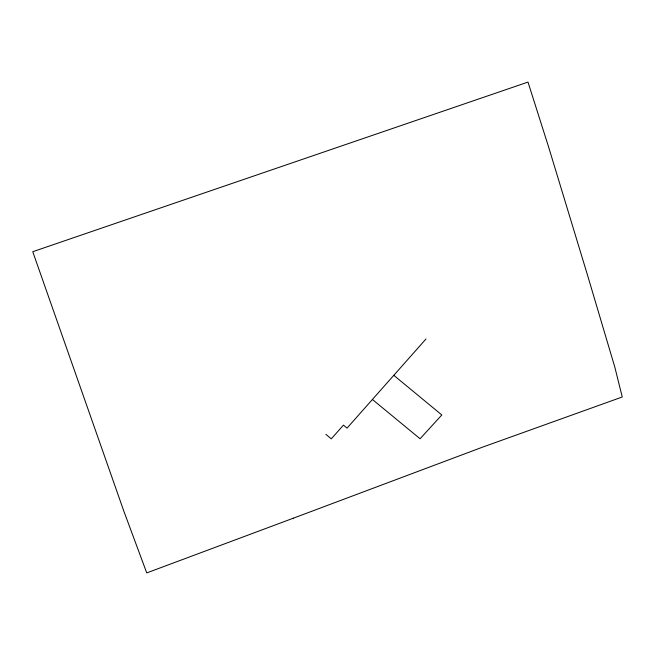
<?xml version="1.0" encoding="UTF-8"?>
<svg xmlns="http://www.w3.org/2000/svg" width="655" height="655" viewBox="0 0 655 655"><rect width="100%" height="100%" fill="white"/><g stroke="black" fill="none" stroke-linecap="round" stroke-linejoin="round"><path stroke-width="0.98" d="M425.996 338.971L347.044 428.124L343.457 425.12L331.291 438.85L325.912 434.347M393.794 375.331L441.822 414.967L420.076 438.76L372.408 399.476M293.203 518.244L146.745 572.912L123.877 511.268L32.75 251.708L527.995 82.088L548.489 146.614L587.191 274.068L614.857 367.275L622.25 396.987L482.358 447.226L293.203 518.244"/></g></svg>
